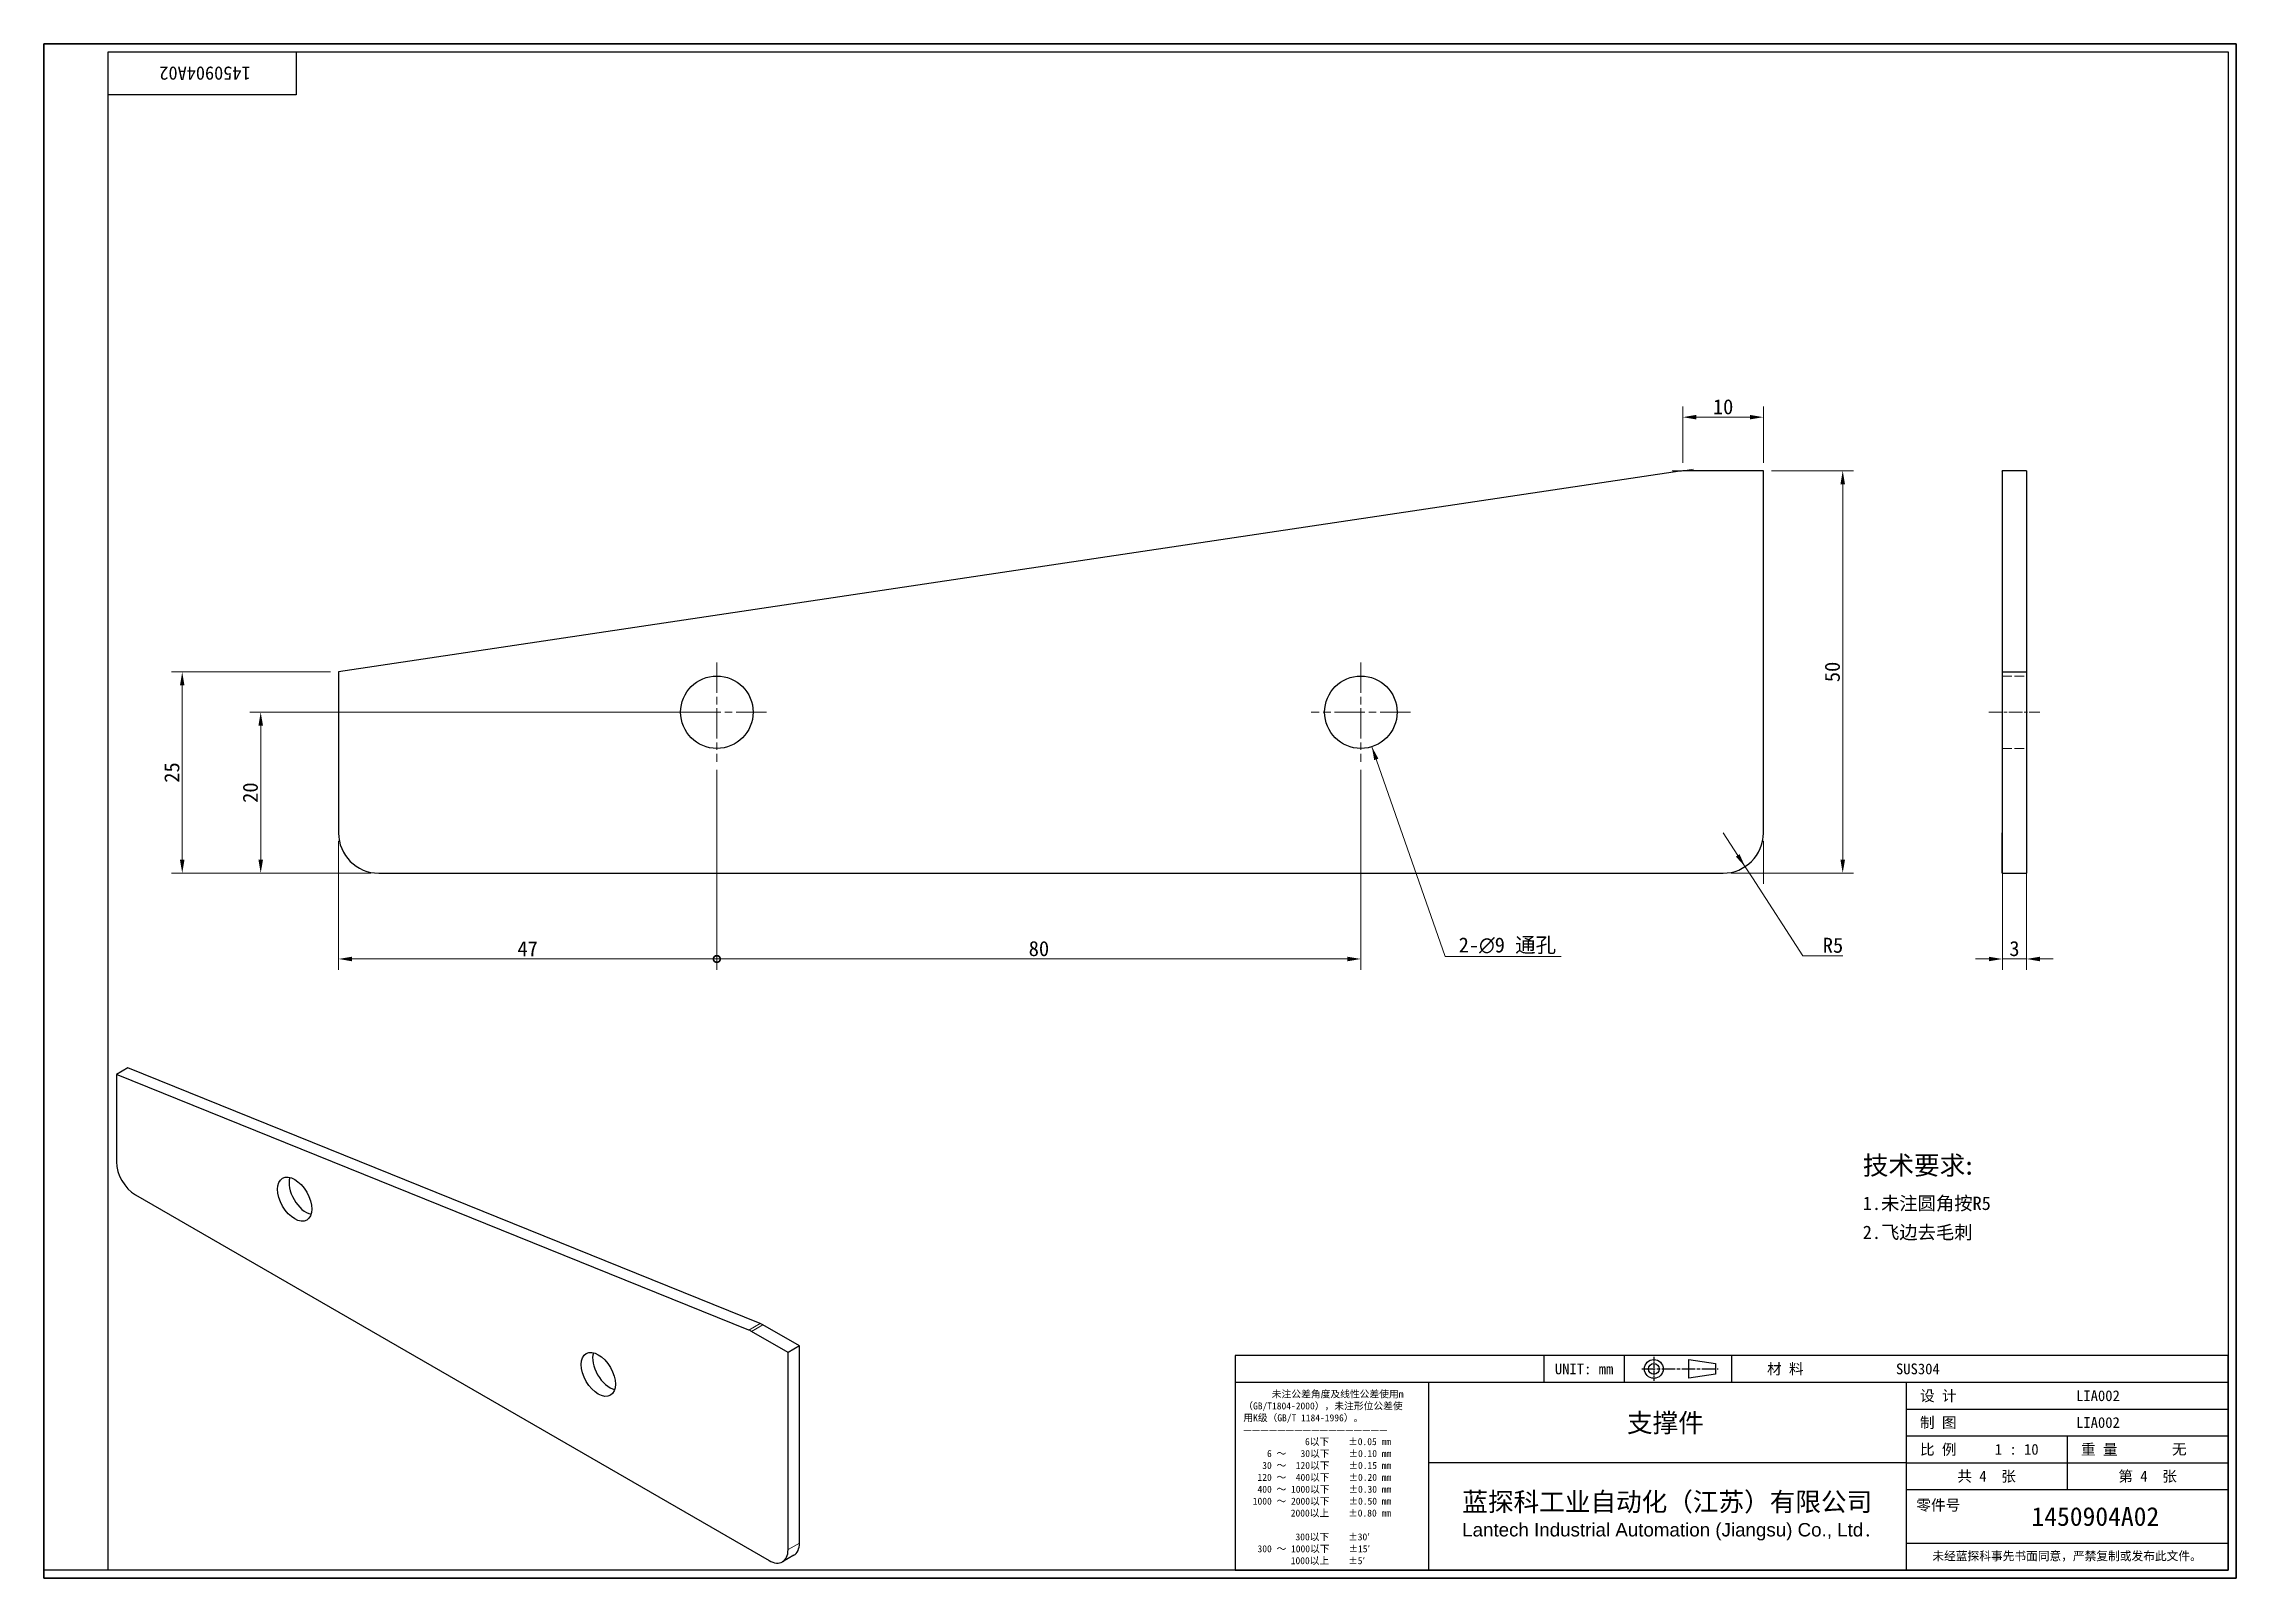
# Model space of a CAD drawing. Header units: millimetres. Extents: x 4 to 276, y 4 to 194.
import ezdxf
from ezdxf.enums import TextEntityAlignment as Align

# ---------------------------------------------------------------- set-up
doc = ezdxf.new("R2010")
doc.units = ezdxf.units.MM
doc.header["$LTSCALE"] = 0.666667
doc.linetypes.add('CHAIN', pattern=[0.3543, 0.2362, -0.0295, 0.0591, -0.0295])
doc.linetypes.add('DASHED', pattern=[0.2067, 0.1654, -0.0413])
for name, color, linetype, lineweight in [('1', 7, 'Continuous', 18), ('可见 (ISO)', 7, 'Continuous', 25), ('可见窄的 (ISO)', 7, 'Continuous', 18), ('图框 (ISO)', 7, 'Continuous', 35), ('标题 (ISO)', 7, 'Continuous', 25)]:
    doc.layers.add(name, color=color, linetype=linetype, lineweight=lineweight)
for name, color, linetype, lineweight, true_color in [('中心标记 (ISO)', 1, 'CHAIN', 18, 0xff0000), ('中心线 (ISO)', 1, 'CHAIN', 18, 0xff0000), ('尺寸 (ISO)', 7, 'Continuous', 18, 0x008000), ('符号 (ISO)', 7, 'Continuous', 18, 0x008000), ('隐藏 (ISO)', 5, 'DASHED', 18, 0x0000ff)]:
    doc.layers.add(name, color=color, linetype=linetype, lineweight=lineweight, true_color=true_color)
doc.styles.add('文本样式164', font='SimSun.ttf')
doc.styles.add('文本样式165', font='SimSun.ttf')
doc.styles.add('文本样式74', font='SimSun.ttf')
doc.styles.add('最新国标', font='simfang.ttf')
doc.styles.add('注释文本 (ISO)', font='simfang.ttf')
doc.dimstyles.new('默认 (GB)', dxfattribs={"dimscale": 0.666667, "dimtxt": 2.8, "dimasz": 2.5, "dimexe": 2, "dimexo": 1.5, "dimgap": 0.5, "dimtad": 1, "dimtoh": 1, "dimdsep": 46, "dimtxsty": '最新国标', "dimcen": 0.09, "dimdle": 10, "dimclrd": 256, "dimclre": 256, "dimclrt": 256, "dimaunit": 1, "dimadec": 3, "dimazin": 2, "dimtfac": 0.535714, "dimtdec": 3, "dimtmove": 0, "dimatfit": 3, "dimfxl": 0, "dimtolj": 1, "dimlwd": -1, "dimlwe": -1, "dimarcsym": 0})
doc.dimstyles.new('默认 (GB)$7', dxfattribs={"dimscale": 0.666667, "dimtxt": 2.8, "dimasz": 2.5, "dimexe": 2, "dimexo": 1.5, "dimgap": 0.5, "dimtad": 1, "dimtoh": 1, "dimdsep": 46, "dimtxsty": '最新国标', "dimcen": 0.09, "dimdle": 10, "dimclrd": 256, "dimclre": 256, "dimclrt": 256, "dimaunit": 1, "dimadec": 3, "dimazin": 2, "dimtfac": 0.535714, "dimtdec": 3, "dimtmove": 0, "dimatfit": 3, "dimfxl": 0, "dimtolj": 1, "dimlwd": -1, "dimlwe": -1, "dimarcsym": 0})

# ---------------------------------------------------------------- blocks, each defined once
blk = doc.blocks.new('图框 最新国标')
at = {"layer": '图框 (ISO)'}
for p, q in [((6, 7), (6, 291.5)), ((6, 291.5), (414.5, 291.5)), ((414.5, 291.5), (414.5, 5.5)), ((6, 7), (6, 5.5)), ((6, 7), (6, 5.5)), ((414.5, 5.5), (6, 5.5))]:
    blk.add_line(p, q, dxfattribs=at)
at = {"layer": '图框 (ISO)', "color": 7, "linetype": 'Continuous', "lineweight": 25}
for p, q in [((18, 290), (413, 290)), ((18, 7), (18, 290)), ((18, 290), (413, 290)), ((53, 290), (53, 282)), ((413, 290), (413, 7)), ((413, 290), (413, 7)), ((53, 282), (18, 282)), ((413, 7), (6, 7)), ((413, 7), (18, 7))]:
    blk.add_line(p, q, dxfattribs=at)
at = {"layer": '图框 (ISO)', "style": '文本样式74'}
blk.add_attdef('零件代号_001', (44.53, 287.25), '', height=2.5, rotation=180, dxfattribs=at)
blk = doc.blocks.new('标题栏 最新国标')
at = {"layer": '标题 (ISO)'}
for p, q in [((381.98, -183.84), (196.98, -183.84)), ((196.98, -183.84), (196.98, -223.84)), ((254.48, -183.84), (254.48, -188.84)), ((269.48, -183.84), (269.48, -188.84)), ((281.48, -188.09), (281.48, -184.59)), ((281.48, -184.59), (286.48, -185.34)), ((286.48, -187.34), (281.48, -188.09)), ((286.48, -185.34), (286.48, -187.34)), ((289.48, -183.84), (289.48, -188.84)), ((381.98, -223.84), (381.98, -183.84)), ((383.48, -183.84), (383.48, -225.34)), ((196.98, -188.84), (381.98, -188.84)), ((232.98, -188.84), (232.98, -223.84)), ((321.98, -188.84), (321.98, -223.84)), ((321.98, -193.84), (381.98, -193.84)), ((321.98, -198.84), (381.98, -198.84)), ((351.98, -198.84), (351.98, -208.84)), ((321.98, -203.84), (232.98, -203.84)), ((321.98, -203.84), (381.98, -203.84)), ((321.98, -208.84), (381.98, -208.84)), ((321.98, -218.84), (381.98, -218.84)), ((196.98, -223.84), (381.98, -223.84)), ((383.48, -225.34), (196.98, -225.34))]:
    blk.add_line(p, q, dxfattribs=at)
at = {"layer": '标题 (ISO)', "linetype": 'CHAIN', "ltscale": 15.834605}
blk.add_line((272.73, -186.34), (286.98, -186.34), dxfattribs=at)
at = {"layer": '标题 (ISO)', "linetype": 'CHAIN', "ltscale": 5.000333}
blk.add_line((274.98, -184.09), (274.98, -188.59), dxfattribs=at)
at = {"layer": '标题 (ISO)'}
for radius in [1.75, 1]:
    blk.add_circle((274.98, -186.34), radius, dxfattribs=at)
at = {"layer": '1', "style": '文本样式164'}
for s, p in [('UNIT: mm', (261.98, -186.34)), ('材 料', (299.48, -186.34)), ('设 计', (327.98, -191.34)), ('制 图', (327.98, -196.34)), ('比 例', (327.98, -201.34)), ('重 量', (357.98, -201.34)), ('共 4  张', (336.98, -206.34)), ('第 4  张', (366.98, -206.34))]:
    blk.add_text(s, height=2, dxfattribs=at).set_placement(p, align=Align.MIDDLE_CENTER)
at = {"layer": '标题 (ISO)', "style": '注释文本 (ISO)'}
for s, insert, char_height, attachment_point, line_spacing_factor in [('\\fSimSun|b0|i0;{\\H1.3000;      未注公差角度及线性公差使用m\\P}\\fSimSun|b0|i0;{\\H1.3000;（GB/T1804-2000），未注形位公差使\\P}\\fSimSun|b0|i0;{\\H1.3000;用K级（GB/T 1184-1996）。\\P}\\fSimSun|b0|i0;{\\H1.3000;—————————————————\\P}\\fSimSun|b0|i0;{\\H1.3000;             6以下    ±0.05 mm\\P}\\fSimSun|b0|i0;{\\H1.3000;     6 ～   30以下    ±0.10 mm\\P}\\fSimSun|b0|i0;{\\H1.3000;    30 ～  120以下    ±0.15 mm\\P}\\fSimSun|b0|i0;{\\H1.3000;   120 ～  400以下    ±0.20 mm\\P}\\fSimSun|b0|i0;{\\H1.3000;   400 ～ 1000以下    ±0.30 mm\\P}\\fSimSun|b0|i0;{\\H1.3000;  1000 ～ 2000以下    ±0.50 mm\\P}\\fSimSun|b0|i0;{\\H1.3000;          2000以上    ±0.80 mm\\P}\\fSimSun|b0|i0;{\\H1.3000;\\P}\\fSimSun|b0|i0;{\\H1.3000;           300以下    ±30′\\P}\\fSimSun|b0|i0;{\\H1.3000;   300 ～ 1000以下    ±15′\\P}\\fSimSun|b0|i0;{\\H1.3000;          1000以上    ±5′}', (198.48, -206.63), 1.3, 4, 1.023913), ('{\\fMicrosoft YaHei|b0|i0|c134|p34;\\H1.75x;蓝探科工业自动化（江苏）有限公司\\P\\fArial|b0|i0|c0|p34;\\H0.71429x;Lantech Industrial Automation (Jiangsu) Co., Ltd\\fFangSong|b0|i0|c134|p49;.\\H1.15195x; }', (277.48, -213.84), 2, 5, 0.978695)]:
    blk.add_mtext(s, dxfattribs=dict(at, insert=insert, char_height=char_height, attachment_point=attachment_point, line_spacing_factor=line_spacing_factor))
at = {"layer": '标题 (ISO)', "attachment_point": 5, "style": '注释文本 (ISO)'}
for s, insert, char_height in [('\\fFangSong|b0|i0;零件号', (327.98, -211.84), 2), ('\\fSimSun|b0|i0;{\\H1.6000;未经蓝探科事先书面同意，严禁复制或发布此文件。}', (351.98, -221.34), 1.6)]:
    blk.add_mtext(s, dxfattribs=dict(at, insert=insert, char_height=char_height))
at = {"layer": '标题 (ISO)'}
for tag, p, height, style in [('材料_001', (320.09, -187.33), 2, '注释文本 (ISO)'), ('设计人_001', (353.65, -192.33), 2, '注释文本 (ISO)'), ('库存编号_001', (269.97, -198.14), 3.5, '文本样式165'), ('设计人_001', (353.65, -197.33), 2, '注释文本 (ISO)'), ('视图比例_001', (338.51, -202.33), 2, '注释文本 (ISO)'), ('质量\\P3;_001', (371.53, -202.3), 2, '注释文本 (ISO)'), ('零件代号_001', (345.34, -215.59), 3.5, '文本样式165')]:
    blk.add_attdef(tag, p, '', height=height, dxfattribs=dict(at, style=style))
blk = doc.blocks.new('_DotSmall')
at = {"color": 0, "linetype": 'ByBlock', "const_width": 0.5}
blk.add_lwpolyline([(-0.0625, 0, 1), (0.0625, 0, 1)], format="xyb", close=True, dxfattribs=at)
blk = doc.blocks.new('*D5')
at = {"layer": 'Defpoints', "color": 0, "transparency": 16777216}
for p in [(87.6, 105.11), (40.6, 96.28), (87.6, 80.61)]:
    blk.add_point(p, dxfattribs=at)
at = {"layer": '尺寸 (ISO)', "color": 116, "true_color": 0x00803f, "transparency": 16777216}
for p, q in [((87.6, 104.11), (87.6, 79.28)), ((40.6, 95.28), (40.6, 79.28)), ((42.27, 80.61), (87.6, 80.61))]:
    blk.add_line(p, q, dxfattribs=at)
blk.add_solid([(42.27, 80.89), (42.27, 80.33), (40.6, 80.61)], dxfattribs=at)
at = {"layer": '尺寸 (ISO)', "color": 116, "true_color": 0x00803f, "transparency": 16777216, "xscale": 1.666666666666667, "yscale": 1.666666666666667, "zscale": 1.666666666666667}
blk.add_blockref('_DotSmall', (87.6, 80.61), dxfattribs=at)
at = {"layer": '尺寸 (ISO)', "transparency": 16777216, "insert": (64.1, 81.89), "char_height": 1.867, "attachment_point": 5, "style": '最新国标'}
blk.add_mtext('\\A1;47', dxfattribs=at)
blk = doc.blocks.new('*D7')
at = {"layer": 'Defpoints', "color": 0, "transparency": 16777216}
for p in [(87.6, 105.11), (167.6, 105.11), (167.6, 80.61)]:
    blk.add_point(p, dxfattribs=at)
at = {"layer": '尺寸 (ISO)', "color": 116, "true_color": 0x00803f, "transparency": 16777216}
for p, q in [((87.6, 104.11), (87.6, 79.28)), ((167.6, 104.11), (167.6, 79.28)), ((87.6, 80.61), (165.94, 80.61))]:
    blk.add_line(p, q, dxfattribs=at)
blk.add_solid([(165.94, 80.89), (165.94, 80.33), (167.6, 80.61)], dxfattribs=at)
at = {"layer": '尺寸 (ISO)', "color": 116, "true_color": 0x00803f, "transparency": 16777216, "xscale": 1.666666666666667, "yscale": 1.666666666666667, "zscale": 1.666666666666667, "rotation": 180}
blk.add_blockref('_DotSmall', (87.6, 80.61), dxfattribs=at)
at = {"layer": '尺寸 (ISO)', "transparency": 16777216, "insert": (127.61, 81.89), "char_height": 1.867, "attachment_point": 5, "style": '最新国标'}
blk.add_mtext('\\A1;80', dxfattribs=at)
blk = doc.blocks.new('*D8')
at = {"layer": 'Defpoints', "color": 0, "transparency": 16777216}
for p in [(87.6, 111.28), (30.94, 91.28), (45.6, 91.28)]:
    blk.add_point(p, dxfattribs=at)
at = {"layer": '尺寸 (ISO)', "color": 116, "true_color": 0x00803f, "transparency": 16777216}
for p, q in [((86.6, 111.28), (29.6, 111.28)), ((30.94, 109.61), (30.94, 92.94)), ((44.6, 91.28), (29.6, 91.28))]:
    blk.add_line(p, q, dxfattribs=at)
for points in [[(30.66, 109.61), (31.22, 109.61), (30.94, 111.28)], [(30.66, 92.94), (31.22, 92.94), (30.94, 91.28)]]:
    blk.add_solid(points, dxfattribs=at)
at = {"layer": '尺寸 (ISO)', "transparency": 16777216, "insert": (29.66, 101.28), "char_height": 1.867, "attachment_point": 5, "rotation": 90, "style": '最新国标'}
blk.add_mtext('\\A1;20', dxfattribs=at)
blk = doc.blocks.new('*D9')
at = {"layer": 'Defpoints', "color": 0, "transparency": 16777216}
for p in [(21.19, 116.28), (40.6, 116.28), (40.6, 91.28)]:
    blk.add_point(p, dxfattribs=at)
at = {"layer": '尺寸 (ISO)', "color": 116, "true_color": 0x00803f, "transparency": 16777216}
for p, q in [((39.6, 116.28), (19.86, 116.28)), ((21.19, 92.94), (21.19, 114.61)), ((39.6, 91.28), (19.86, 91.28))]:
    blk.add_line(p, q, dxfattribs=at)
for points in [[(20.91, 114.61), (21.47, 114.61), (21.19, 116.28)], [(20.91, 92.94), (21.47, 92.94), (21.19, 91.28)]]:
    blk.add_solid(points, dxfattribs=at)
at = {"layer": '尺寸 (ISO)', "transparency": 16777216, "insert": (19.91, 103.78), "char_height": 1.867, "attachment_point": 5, "rotation": 90, "style": '最新国标'}
blk.add_mtext('\\A1;25', dxfattribs=at)
blk = doc.blocks.new('*D10')
at = {"layer": 'Defpoints', "color": 0, "transparency": 16777216}
for p in [(217.6, 141.28), (227.46, 141.28), (217.6, 91.28)]:
    blk.add_point(p, dxfattribs=at)
at = {"layer": '尺寸 (ISO)', "color": 116, "true_color": 0x00803f, "transparency": 16777216}
for p, q in [((218.6, 141.28), (228.79, 141.28)), ((227.46, 92.94), (227.46, 139.61)), ((218.6, 91.28), (228.79, 91.28))]:
    blk.add_line(p, q, dxfattribs=at)
for points in [[(227.18, 139.61), (227.74, 139.61), (227.46, 141.28)], [(227.18, 92.94), (227.74, 92.94), (227.46, 91.28)]]:
    blk.add_solid(points, dxfattribs=at)
at = {"layer": '尺寸 (ISO)', "transparency": 16777216, "insert": (226.18, 116.28), "char_height": 1.867, "attachment_point": 5, "rotation": 90, "style": '最新国标'}
blk.add_mtext('\\A1;50', dxfattribs=at)
blk = doc.blocks.new('*D11')
at = {"layer": 'Defpoints', "color": 0, "transparency": 16777216}
for p in [(247.29, 116.28), (250.29, 116.28), (250.29, 80.61)]:
    blk.add_point(p, dxfattribs=at)
at = {"layer": '尺寸 (ISO)', "color": 116, "true_color": 0x00803f, "transparency": 16777216}
for p, q in [((247.29, 115.28), (247.29, 79.28)), ((250.29, 115.28), (250.29, 79.28)), ((245.62, 80.61), (243.95, 80.61)), ((247.29, 80.61), (250.29, 80.61)), ((251.95, 80.61), (253.62, 80.61))]:
    blk.add_line(p, q, dxfattribs=at)
for points in [[(245.62, 80.89), (245.62, 80.33), (247.29, 80.61)], [(251.95, 80.89), (251.95, 80.33), (250.29, 80.61)]]:
    blk.add_solid(points, dxfattribs=at)
at = {"layer": '尺寸 (ISO)', "transparency": 16777216, "insert": (248.79, 81.89), "char_height": 1.867, "attachment_point": 5, "style": '最新国标'}
blk.add_mtext('\\A1;3', dxfattribs=at)
blk = doc.blocks.new('*D12')
at = {"layer": 'Defpoints', "color": 0, "transparency": 16777216}
for p in [(217.6, 147.94), (207.6, 141.28), (217.6, 141.28)]:
    blk.add_point(p, dxfattribs=at)
at = {"layer": '尺寸 (ISO)', "color": 116, "true_color": 0x00803f, "transparency": 16777216}
for p, q in [((207.6, 142.28), (207.6, 149.28)), ((209.27, 147.94), (215.94, 147.94)), ((217.6, 142.28), (217.6, 149.28))]:
    blk.add_line(p, q, dxfattribs=at)
for points in [[(209.27, 148.22), (209.27, 147.66), (207.6, 147.94)], [(215.94, 148.22), (215.94, 147.66), (217.6, 147.94)]]:
    blk.add_solid(points, dxfattribs=at)
at = {"layer": '尺寸 (ISO)', "transparency": 16777216, "insert": (212.6, 149.22), "char_height": 1.867, "attachment_point": 5, "style": '最新国标'}
blk.add_mtext('\\A1;10', dxfattribs=at)
blk = doc.blocks.new('*D13')
at = {"layer": 'Defpoints', "color": 0, "transparency": 16777216}
for p in [(212.6, 96.28), (215.33, 92.08)]:
    blk.add_point(p, dxfattribs=at)
at = {"layer": '尺寸 (ISO)', "color": 116, "true_color": 0x00803f, "transparency": 16777216}
for p, q in [((212.6, 96.28), (215.33, 92.08)), ((214.42, 93.48), (213.51, 94.88)), ((215.33, 92.08), (216.24, 90.69)), ((222.52, 81.02), (216.24, 90.69)), ((227.49, 81.02), (222.52, 81.02))]:
    blk.add_line(p, q, dxfattribs=at)
blk.add_solid([(214.65, 93.63), (214.19, 93.33), (215.33, 92.08)], dxfattribs=at)
at = {"layer": '尺寸 (ISO)', "transparency": 16777216, "insert": (226.25, 82.3), "char_height": 1.867, "attachment_point": 5, "style": '最新国标'}
blk.add_mtext('\\A1;R5', dxfattribs=at)

msp = doc.modelspace()

# ---------------------------------------------------------------- linework, layer by layer
at = {"layer": '中心标记 (ISO)', "ltscale": 23.990969}
for p, q in [((87.605, 117.442), (87.605, 105.109)), ((167.605, 117.442), (167.605, 105.109)), ((93.771, 111.275), (81.438, 111.275)), ((173.771, 111.275), (161.438, 111.275))]:
    msp.add_line(p, q, dxfattribs=at)
at = {"layer": '中心线 (ISO)', "ltscale": 10.556371}
msp.add_line((245.62, 111.275), (251.954, 111.275), dxfattribs=at)
at = {"layer": '可见 (ISO)'}
for p, q in [((207.237, 141.22), (40.605, 116.275)), ((217.605, 141.275), (207.977, 141.275)), ((217.605, 96.275), (217.605, 141.275)), ((250.287, 141.275), (247.287, 141.275)), ((247.287, 141.22), (247.287, 141.275)), ((247.287, 141.22), (247.287, 116.275)), ((250.287, 141.275), (250.287, 141.22)), ((250.287, 141.22), (250.287, 116.275)), ((40.605, 116.275), (40.605, 96.275)), ((247.287, 116.275), (250.287, 116.275)), ((247.287, 116.275), (247.287, 96.275)), ((250.287, 116.275), (250.287, 96.275)), ((247.287, 91.275), (247.287, 96.275)), ((250.287, 96.275), (250.287, 91.275)), ((45.605, 91.275), (212.605, 91.275)), ((247.287, 91.275), (250.287, 91.275)), ((14.423, 67.092), (13.009, 66.276)), ((91.56, 34.502), (13.009, 66.276)), ((13.009, 66.276), (13.009, 55.389)), ((92.974, 35.319), (14.423, 67.092)), ((15.366, 51.306), (94.091, 5.855)), ((96.448, 31.711), (91.909, 34.331)), ((97.862, 32.527), (93.323, 35.147)), ((97.862, 32.527), (96.448, 31.711)), ((96.448, 7.216), (96.448, 31.711)), ((97.862, 8.032), (97.862, 32.527)), ((97.171, 6.506), (95.757, 5.69))]:
    msp.add_line(p, q, dxfattribs=at)
for centre in [(87.605, 111.275), (167.605, 111.275)]:
    msp.add_circle(centre, 4.5, dxfattribs=at)
for centre, start, end in [((207.977, 136.275), 90, 98.51399), ((45.605, 96.275), 180, 270), ((212.605, 96.275), 270, 0)]:
    msp.add_arc(centre, 5, start, end, dxfattribs=at)
for centre, major_axis, start_param, end_param in [((15.366, 54.028), (-1.667, 2.887), 0.7853982, 2.3561945), ((36.579, 51.579), (1.5, -2.598), 3.6324753, 5.7923026), ((91.909, 31.609), (1.667, -2.887), 2.3561945, 2.5047916), ((93.323, 32.426), (-1.667, 2.887), 5.4977871, 5.6463843), ((74.292, 29.805), (1.5, -2.598), 3.6324753, 5.7923026), ((94.091, 8.576), (1.667, -2.887), 5.4977871, 7.0685835), ((95.505, 9.393), (1.667, -2.887), 0, 0.7853982)]:
    msp.add_ellipse(centre, major_axis=major_axis, ratio=0.5773503, start_param=start_param, end_param=end_param, dxfattribs=at)
for centre in [(35.165, 50.762), (72.877, 28.989)]:
    msp.add_ellipse(centre, major_axis=(1.5, -2.598), ratio=0.5773503, dxfattribs=at)
at = {"layer": '可见窄的 (ISO)'}
for p, q in [((92.974, 35.319), (91.56, 34.502)), ((91.909, 34.331), (93.323, 35.147)), ((97.862, 8.032), (96.448, 7.216))]:
    msp.add_line(p, q, dxfattribs=at)
at = {"layer": '尺寸 (ISO)'}
for p, q in [((207.605, 141.275), (206.271, 141.275)), ((207.605, 141.275), (208.923, 141.473)), ((40.605, 95.275), (40.605, 89.942)), ((217.605, 95.275), (217.605, 89.942)), ((44.605, 91.275), (39.271, 91.275)), ((213.605, 91.275), (218.938, 91.275))]:
    msp.add_line(p, q, dxfattribs=at)
at = {"layer": '隐藏 (ISO)', "ltscale": 10.885341}
for p, q in [((247.287, 115.775), (250.287, 115.775)), ((247.287, 106.775), (250.287, 106.775))]:
    msp.add_line(p, q, dxfattribs=at)

# ---------------------------------------------------------------- block references
at = {"xscale": 0.6666666666666666, "yscale": 0.6666666666666666, "zscale": 0.6666666666666666}
msp.add_blockref('图框 最新国标', (0, 0), dxfattribs=at).add_auto_attribs({'零件代号_001': '1450904A02'})
ref = msp.add_blockref('标题栏 最新国标', (20.678, 153.896), dxfattribs=dict(xscale=0.6666666666666666, yscale=0.6666666666666666, zscale=0.6666666666666666))
ref.add_attrib('零件代号_001', '1450904A02', (250.906, 10.167), dxfattribs={"layer": '标题 (ISO)', "height": 2.3333, "style": '文本样式165'})
ref.add_attrib('库存编号_001', '支撑件', (200.661, 21.801), dxfattribs={"layer": '标题 (ISO)', "height": 2.3333, "style": '文本样式165'})
ref.add_attrib('质量\\P3;_001', '无', (268.362, 19.027), dxfattribs={"layer": '标题 (ISO)', "height": 1.333, "style": '注释文本 (ISO)'})
ref.add_attrib('视图比例_001', '1 : 10', (246.354, 19.011), dxfattribs={"layer": '标题 (ISO)', "height": 1.3333, "style": '注释文本 (ISO)'})
ref.add_attrib('设计人_001', 'LIA002', (256.446, 25.674), dxfattribs={"layer": '标题 (ISO)', "height": 1.3333, "style": '注释文本 (ISO)'})
ref.add_attrib('设计人_001', 'LIA002', (256.446, 22.341), dxfattribs={"layer": '标题 (ISO)', "height": 1.3333, "style": '注释文本 (ISO)'})
ref.add_attrib('材料_001', 'SUS304', (234.074, 29.008), dxfattribs={"layer": '标题 (ISO)', "height": 1.3333, "style": '注释文本 (ISO)'})

# ---------------------------------------------------------------- texts
at = {"layer": '符号 (ISO)'}
for s, insert, char_height, width, attachment_point, line_spacing_factor, style in [('2-\\fAIGDT|b0|i0;{\\H1.8667;n}\\fFangSong|b0|i0;{\\H1.8667;9 通孔}', (179.754, 81.216), 1.86667, 13.40276, 7, 0.49, '最新国标'), ('{\\H1.74997x;技术要求\\fCalibri|b0|i0|c0|p34;:\\fFangSong|b0|i0|c134|p49;\\P\\H0.71431x;1.未注圆角按R5\\P2.飞边去毛刺\\P}', (229.951, 50.879), 1.33333, 17.46589, 4, 1.298045, '注释文本 (ISO)')]:
    msp.add_mtext(s, dxfattribs=dict(at, insert=insert, char_height=char_height, width=width, attachment_point=attachment_point, line_spacing_factor=line_spacing_factor, style=style))

# ---------------------------------------------------------------- dimensions: what is measured, and where the dimension line sits
at = {"layer": '尺寸 (ISO)', "color": 116, "true_color": 0x00803f}
dim = msp.add_linear_dim(base=(217.605, 147.942), p1=(207.605, 141.275), p2=(217.605, 141.275), dimstyle='默认 (GB)', override={"dimgap": 0.5, "dimtoh": 0, "dimdec": 2, "dimtol": 0, "dimlim": 0, "dimtp": 0, "dimtm": 0, "dimtdec": 3, "dimtofl": 0, "dimatfit": 1}, dxfattribs=at)
dim.commit()
dim.dimension.update_dxf_attribs({"geometry": '*D12', "text_midpoint": (212.605, 147.942), "dimtype": 160})
for base, p1, p2, angle, override, picture, middle in [((227.457, 141.275), (217.605, 91.275), (217.605, 141.275), 90, {"dimgap": 0.5, "dimtoh": 0, "dimdec": 2, "dimtol": 0, "dimlim": 0, "dimtp": 0, "dimtm": 0, "dimtdec": 3, "dimtofl": 0, "dimatfit": 1}, '*D10', (227.457, 116.275)), ((21.189, 116.275), (40.605, 91.275), (40.605, 116.275), 90, {"dimgap": 0.5, "dimtoh": 0, "dimdec": 2, "dimtol": 0, "dimlim": 0, "dimtp": 0, "dimtm": 0, "dimtdec": 3, "dimtofl": 0, "dimatfit": 1}, '*D9', (21.189, 103.775)), ((250.287, 80.609), (247.287, 116.275), (250.287, 116.275), 180, {"dimgap": 0.5, "dimtoh": 0, "dimdec": 2, "dimtol": 0, "dimlim": 0, "dimtp": 0, "dimtm": 0, "dimtdec": 3, "dimtofl": 1, "dimatfit": 1}, '*D11', (248.787, 80.609)), ((30.938, 91.275), (87.605, 111.275), (45.605, 91.275), 270, {"dimgap": 0.5, "dimtoh": 0, "dimdec": 2, "dimtol": 0, "dimlim": 0, "dimtp": 0, "dimtm": 0, "dimtdec": 3, "dimtofl": 0, "dimatfit": 1}, '*D8', (30.938, 101.275)), ((87.605, 80.609), (40.605, 96.275), (87.605, 105.109), 180, {"dimgap": 0.5, "dimtoh": 0, "dimdec": 2, "dimblk2": 'DotSmall', "dimsah": 1, "dimdle": 0, "dimtol": 0, "dimlim": 0, "dimtp": 0, "dimtm": 0, "dimtdec": 3, "dimtofl": 0, "dimatfit": 1}, '*D5', (64.098, 80.609)), ((167.605, 80.609), (87.605, 105.109), (167.605, 105.109), 180, {"dimgap": 0.5, "dimtoh": 0, "dimdec": 2, "dimblk1": 'DotSmall', "dimsah": 1, "dimdle": 0, "dimtol": 0, "dimlim": 0, "dimtp": 0, "dimtm": 0, "dimtdec": 3, "dimtofl": 0, "dimatfit": 1}, '*D7', (127.611, 80.609))]:
    dim = msp.add_linear_dim(base=base, p1=p1, p2=p2, angle=angle, dimstyle='默认 (GB)', override=override, dxfattribs=at)
    dim.commit()
    dim.dimension.update_dxf_attribs({"geometry": picture, "text_midpoint": middle, "dimtype": 160})
dim = msp.add_radius_dim(center=(212.605, 96.275), mpoint=(215.33, 92.083), dimstyle='默认 (GB)', override={"dimgap": 0.5, "dimtih": 1, "dimdec": 2, "dimlfac": 1, "dimcen": 0, "dimtol": 0, "dimlim": 0, "dimtp": 0, "dimtm": 0, "dimtdec": 3}, dxfattribs=at)
dim.commit()
dim.dimension.update_dxf_attribs({"geometry": '*D13', "text_midpoint": (226.252, 81.019), "dimtype": 164})

# ---------------------------------------------------------------- leaders
at = {"layer": '符号 (ISO)', "annotation_type": 0, "has_hookline": 1, "hookline_direction": 0, "text_width": 12.742}
msp.add_leader([(168.97, 106.987), (178.087, 80.905), (179.754, 80.905)], dimstyle='默认 (GB)$7', override={"dimgap": 0, "dimtad": 1}, dxfattribs=at)

doc.saveas('drawing.dxf')
